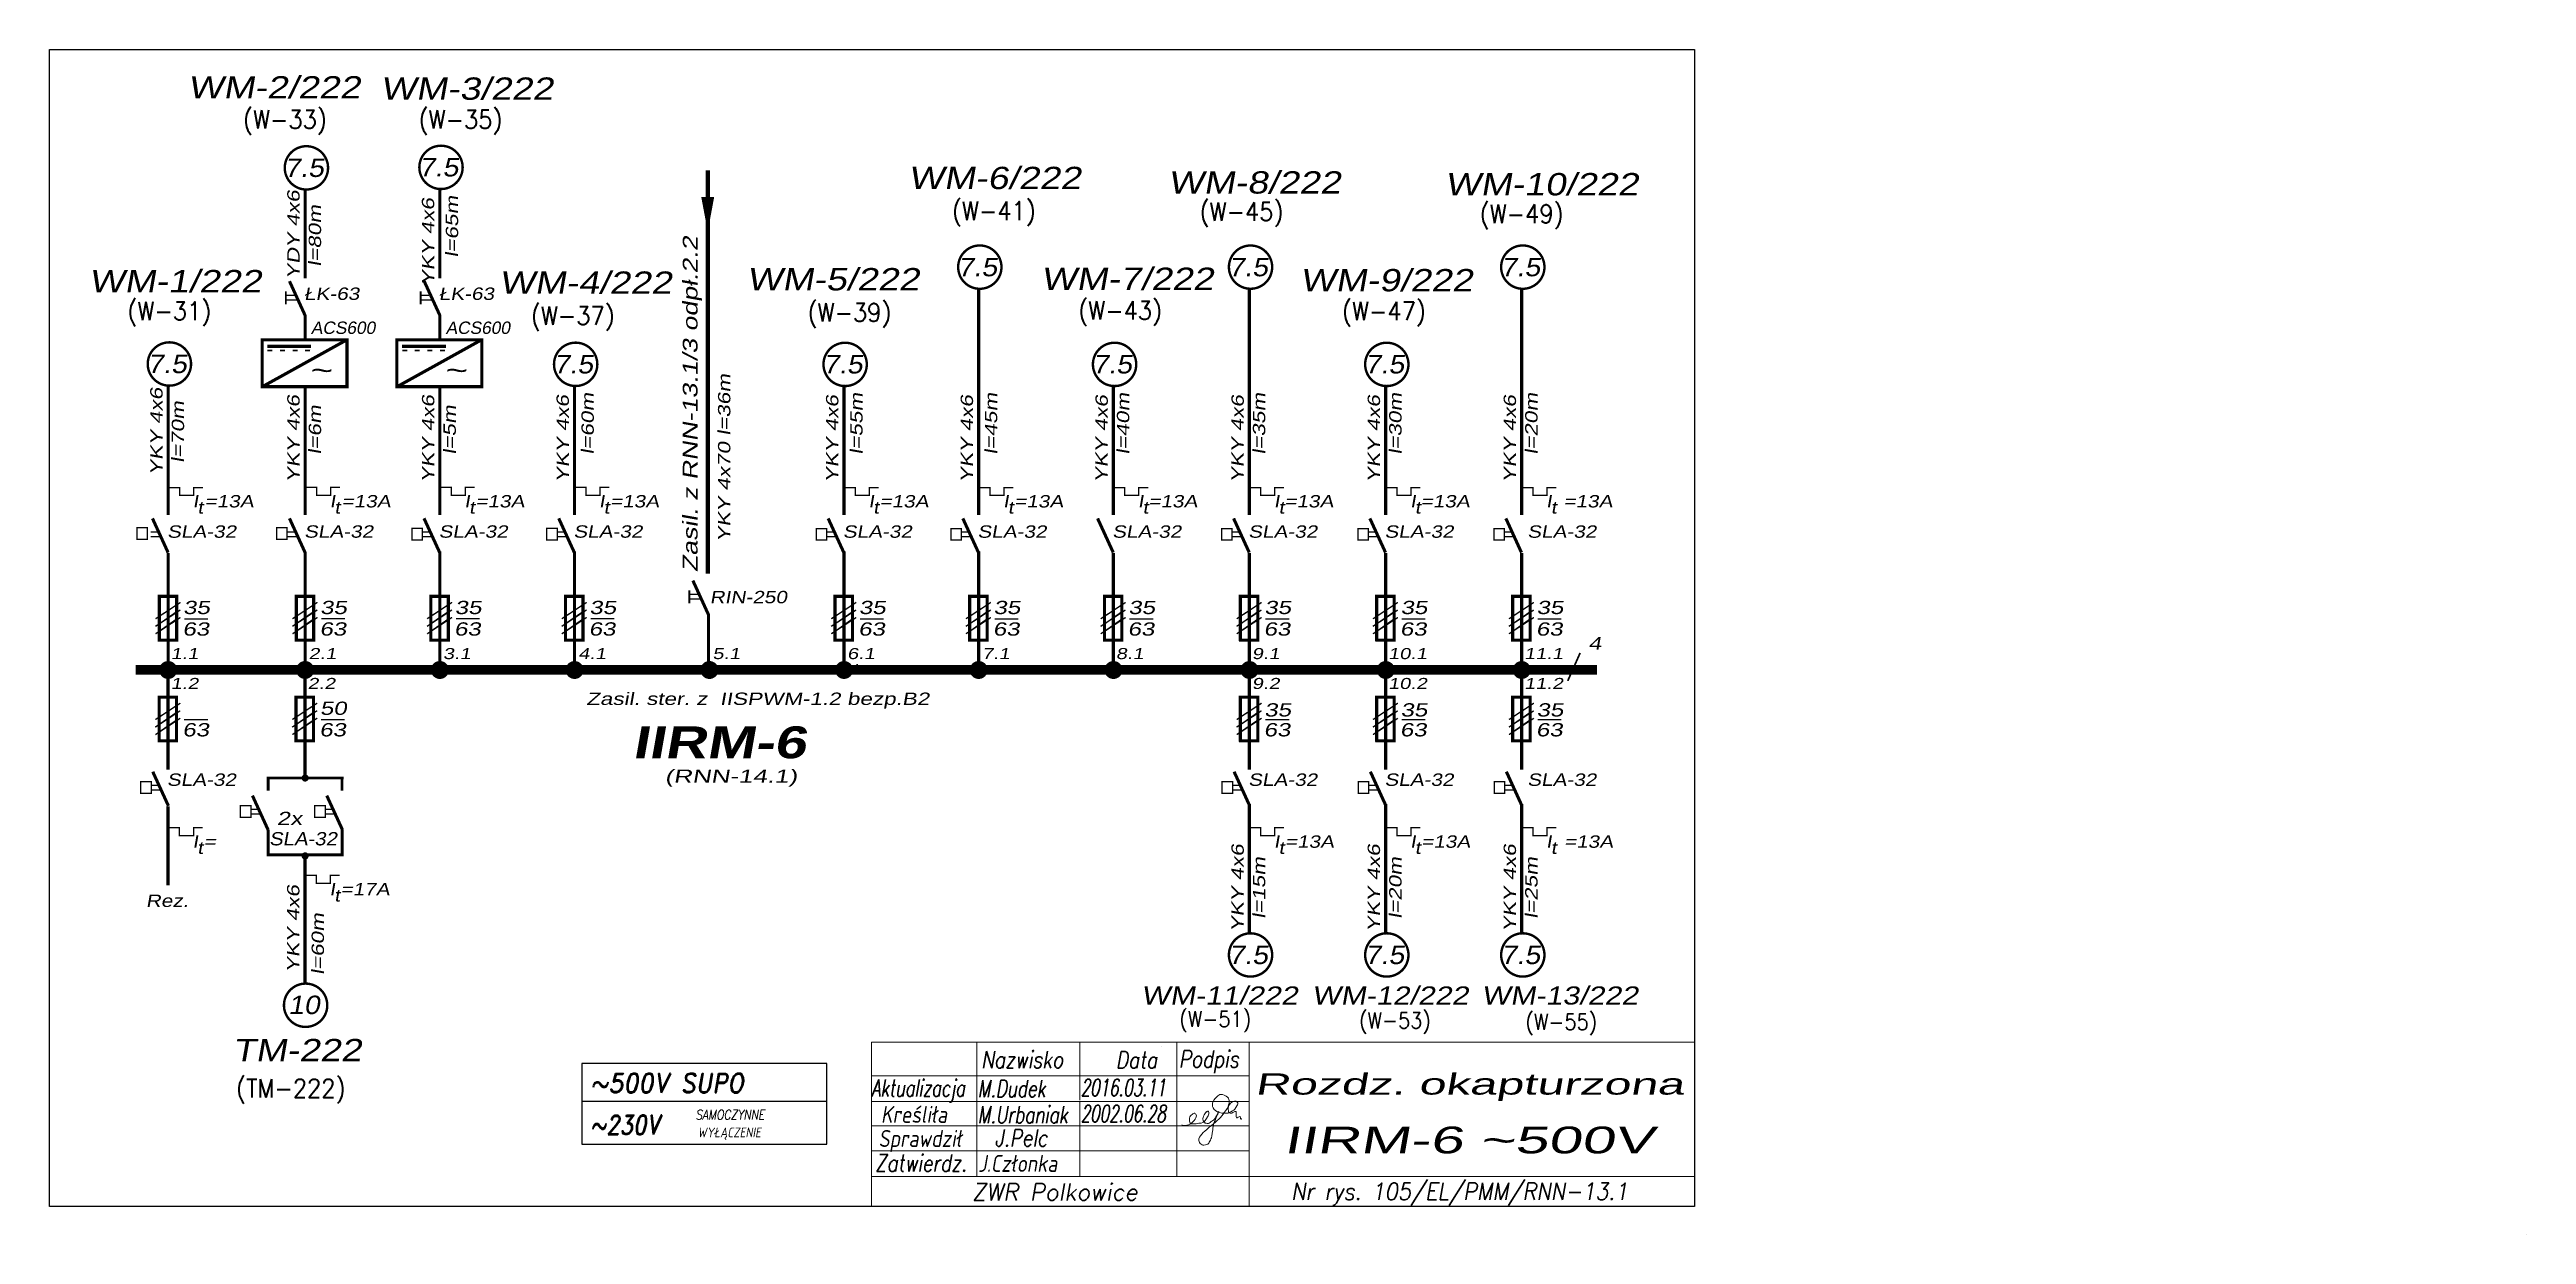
# Model space of a CAD drawing. Extents: x 0 to 444, y 0 to 212.
import ezdxf
from ezdxf.enums import TextEntityAlignment as Align

# ---------------------------------------------------------------- set-up
doc = ezdxf.new("R2010")
doc.units = 0
doc.header["$MEASUREMENT"] = 0
doc.linetypes.add('DASHED2', pattern=[9.525, 6.35, -3.175])
doc.layers.get('0').update_dxf_attribs({"linetype": 'CONTINUOUS'})
doc.layers.add('LINIE', color=4, linetype='CONTINUOUS')
doc.styles.add('ROMAND', font='romand', dxfattribs={"width": 0.8, "oblique": 15, "height": 7})
doc.styles.add('ROMANS', font='romans', dxfattribs={"width": 0.8, "oblique": 15, "height": 3})
doc.styles.get("Standard").update_dxf_attribs({"font": 'txt.shx'})
doc.styles.add('styl1', font='arial.ttf', dxfattribs={"width": 0.8, "oblique": 10, "height": 2.8})
doc.styles.add('styl2', font='arialbd.ttf', dxfattribs={"width": 0.8, "oblique": 10, "height": 2.8})

msp = doc.modelspace()

# ---------------------------------------------------------------- linework, layer by layer
at = {"color": 7}
for p, q in [((22.91, 111.7), (19.48, 109.34)), ((47.48, 111.7), (44.05, 109.35)), ((71.62, 111.7), (68.19, 109.35)), ((95.77, 111.7), (92.34, 109.35)), ((144.1, 111.7), (140.67, 109.34)), ((168.25, 111.7), (164.82, 109.34)), ((192.42, 111.7), (188.99, 109.34)), ((216.81, 111.7), (213.38, 109.34)), ((241.24, 111.7), (237.82, 109.34)), ((265.63, 111.7), (262.2, 109.34)), ((19.51, 108.07), (22.9, 110.44)), ((44.08, 108.07), (47.47, 110.44)), ((68.21, 108.07), (71.61, 110.44)), ((92.37, 108.07), (95.76, 110.44)), ((140.69, 108.07), (144.09, 110.44)), ((164.84, 108.07), (168.24, 110.44)), ((189.01, 108.07), (192.41, 110.44)), ((213.4, 108.07), (216.79, 110.44)), ((237.84, 108.07), (241.23, 110.44)), ((262.23, 108.07), (265.62, 110.44)), ((144.98, 102.14), (144.75, 102.14)), ((22.88, 93.63), (19.45, 91.27)), ((47.44, 93.63), (44.01, 91.28)), ((216.81, 93.63), (213.38, 91.27)), ((241.24, 93.63), (237.82, 91.27)), ((265.63, 93.63), (262.2, 91.27)), ((19.48, 90), (22.87, 92.36)), ((44.04, 90), (47.43, 92.37)), ((213.4, 90), (216.79, 92.36)), ((237.84, 90), (241.23, 92.36)), ((262.23, 90), (265.62, 92.36))]:
    msp.add_line(p, q, dxfattribs=at)
at = {"color": 7, "lineweight": 15}
for p, q in [((166.32, 23.85), (166.32, 34.49)), ((184.78, 34.49), (184.78, 24.11)), ((199.42, 33.68), (199.42, 33.68)), ((202.14, 34.49), (202.14, 10.37)), ((147.39, 28.43), (215.14, 28.43)), ((147.39, 23.85), (215.14, 23.85)), ((184.78, 23.85), (184.78, 10.37)), ((208.59, 23.57), (208.56, 23.25)), ((208.56, 23.25), (208.59, 22.96)), ((208.68, 23.86), (208.59, 23.57)), ((208.59, 22.96), (208.68, 22.69)), ((208.83, 24.07), (208.68, 23.86)), ((208.68, 22.69), (208.86, 22.4)), ((209.03, 24.39), (208.83, 24.07)), ((208.86, 22.4), (209.09, 22.22)), ((209.27, 24.63), (209.03, 24.39)), ((209.09, 22.22), (209.5, 21.93)), ((209.5, 24.86), (209.27, 24.63)), ((209.68, 24.98), (209.5, 24.86)), ((209.91, 25.07), (209.68, 24.98)), ((210.35, 25.07), (209.91, 25.07)), ((210.67, 24.98), (210.35, 25.07)), ((211, 24.8), (210.67, 24.98)), ((210.67, 21.84), (210.94, 22.22)), ((210.94, 22.22), (211.17, 22.57)), ((211.23, 24.63), (211, 24.8)), ((211.17, 22.57), (211.35, 22.96)), ((211.41, 24.45), (211.23, 24.63)), ((211.35, 22.96), (211.46, 23.25)), ((211.41, 22.87), (211.35, 22.66)), ((211.35, 22.66), (211.35, 22.4)), ((211.35, 22.4), (211.41, 22.19)), ((211.52, 24.22), (211.41, 24.45)), ((211.52, 23.13), (211.41, 22.87)), ((211.46, 23.25), (211.58, 23.54)), ((211.58, 24.01), (211.52, 24.22)), ((211.7, 23.34), (211.52, 23.13)), ((211.58, 23.54), (211.58, 24.01)), ((211.82, 23.54), (211.7, 23.34)), ((211.99, 23.69), (211.82, 23.54)), ((212.23, 23.81), (211.99, 23.69)), ((212.17, 22.16), (212.4, 22.31)), ((212.52, 23.89), (212.23, 23.81)), ((212.4, 22.31), (212.58, 22.49)), ((212.78, 23.89), (212.52, 23.89)), ((212.58, 22.49), (212.78, 22.78)), ((212.93, 23.81), (212.78, 23.89)), ((212.78, 22.78), (212.93, 23.04)), ((213.08, 23.63), (212.93, 23.81)), ((212.93, 23.04), (213.02, 23.25)), ((213.02, 23.25), (213.08, 23.42)), ((213.08, 23.42), (213.08, 23.63)), ((147.39, 19.47), (215.19, 19.47)), ((203.05, 19.67), (203.37, 19.56)), ((203.37, 19.56), (203.67, 19.56)), ((203.67, 19.56), (203.96, 19.59)), ((203.96, 19.59), (204.28, 19.67)), ((204.28, 19.67), (204.49, 19.76)), ((204.46, 20.87), (204.43, 20.67)), ((204.43, 20.67), (204.43, 20.44)), ((204.43, 20.44), (204.46, 20.29)), ((204.52, 21.08), (204.46, 20.87)), ((204.46, 20.29), (204.52, 20.11)), ((204.49, 19.76), (204.69, 19.88)), ((204.6, 21.26), (204.52, 21.08)), ((204.52, 20.11), (204.57, 19.94)), ((204.57, 19.94), (204.63, 19.85)), ((204.72, 21.37), (204.6, 21.26)), ((204.63, 19.85), (204.69, 19.85)), ((204.69, 19.88), (204.9, 20.05)), ((204.69, 19.85), (204.78, 19.82)), ((204.9, 21.52), (204.72, 21.37)), ((204.78, 19.82), (204.96, 19.82)), ((205.01, 21.64), (204.9, 21.52)), ((204.9, 20.05), (205.07, 20.23)), ((204.96, 19.82), (205.25, 19.85)), ((205.13, 21.7), (205.01, 21.64)), ((205.07, 20.23), (205.25, 20.44)), ((205.25, 21.72), (205.13, 21.7)), ((205.37, 21.72), (205.25, 21.72)), ((205.25, 20.44), (205.48, 20.7)), ((205.25, 19.85), (205.66, 19.85)), ((205.48, 21.64), (205.37, 21.72)), ((205.57, 21.55), (205.48, 21.64)), ((205.48, 20.7), (205.57, 20.9)), ((205.66, 21.43), (205.57, 21.55)), ((205.57, 20.9), (205.63, 21.08)), ((205.63, 21.08), (205.69, 21.26)), ((205.69, 21.26), (205.66, 21.43)), ((205.66, 19.85), (206.1, 19.94)), ((206.1, 19.94), (206.54, 19.97)), ((206.39, 17.71), (206.63, 17.97)), ((206.54, 19.97), (206.86, 20.05)), ((206.63, 17.97), (206.92, 18.27)), ((206.92, 20.99), (206.86, 20.79)), ((206.86, 20.79), (206.86, 20.61)), ((206.86, 20.61), (206.92, 20.49)), ((206.86, 20.05), (206.98, 20.14)), ((206.98, 21.23), (206.92, 20.99)), ((206.92, 20.49), (206.92, 20.35)), ((206.92, 20.35), (206.98, 20.32)), ((206.92, 18.27), (207.21, 18.53)), ((207.1, 21.43), (206.98, 21.23)), ((206.98, 20.32), (207.04, 20.23)), ((206.98, 20.14), (207.1, 20.23)), ((207.04, 20.23), (207.15, 20.11)), ((207.21, 21.64), (207.1, 21.43)), ((207.1, 20.23), (207.15, 20.32)), ((207.15, 20.32), (207.27, 20.44)), ((207.15, 20.11), (207.27, 19.97)), ((207.33, 21.81), (207.21, 21.64)), ((207.21, 18.53), (207.57, 18.82)), ((207.27, 20.44), (207.51, 20.79)), ((207.27, 19.97), (207.45, 19.94)), ((207.57, 22), (207.33, 21.94)), ((207.45, 21.93), (207.33, 21.81)), ((207.57, 22.02), (207.45, 21.93)), ((207.45, 19.94), (207.62, 19.88)), ((207.51, 20.79), (207.68, 21.08)), ((207.74, 22.08), (207.57, 22)), ((207.68, 22.08), (207.57, 22.02)), ((207.57, 18.82), (207.89, 19.2)), ((207.62, 19.88), (207.86, 19.88)), ((207.8, 22.08), (207.68, 22.08)), ((207.68, 21.08), (207.8, 21.26)), ((207.86, 22.02), (207.8, 22.08)), ((207.8, 21.26), (207.86, 21.46)), ((207.89, 21.93), (207.86, 22.02)), ((207.86, 21.46), (207.89, 21.64)), ((207.86, 19.88), (207.95, 19.97)), ((207.89, 21.64), (207.89, 21.93)), ((207.89, 19.2), (208.18, 19.41)), ((207.95, 19.97), (208.15, 20.05)), ((208.15, 20.05), (208.3, 20.23)), ((208.18, 19.41), (208.42, 19.59)), ((208.3, 20.23), (208.47, 20.32)), ((208.42, 19.59), (208.74, 19.85)), ((208.47, 17.8), (208.42, 17.59)), ((208.47, 20.32), (208.62, 20.41)), ((208.5, 17.97), (208.47, 17.8)), ((208.53, 18.18), (208.5, 17.97)), ((208.59, 18.44), (208.53, 18.18)), ((208.62, 18.74), (208.59, 18.44)), ((208.62, 20.41), (208.77, 20.52)), ((208.65, 19.03), (208.62, 18.74)), ((208.71, 19.38), (208.65, 19.03)), ((208.77, 19.67), (208.71, 19.38)), ((208.74, 19.85), (209.09, 20.14)), ((208.77, 20.52), (208.91, 20.7)), ((208.83, 19.97), (208.77, 19.67)), ((208.91, 20.23), (208.83, 19.97)), ((208.91, 20.7), (209.03, 20.87)), ((209.03, 20.44), (208.91, 20.23)), ((209.03, 20.87), (209.15, 21.08)), ((209.09, 20.61), (209.03, 20.44)), ((209.15, 20.82), (209.09, 20.61)), ((209.09, 20.14), (209.38, 20.41)), ((209.15, 21.08), (209.27, 21.26)), ((209.21, 20.99), (209.15, 20.82)), ((209.32, 21.23), (209.21, 20.99)), ((209.27, 21.26), (209.38, 21.43)), ((209.38, 21.37), (209.32, 21.23)), ((209.38, 21.43), (209.5, 21.55)), ((209.44, 21.55), (209.38, 21.37)), ((209.38, 20.41), (209.73, 20.7)), ((209.5, 21.72), (209.44, 21.55)), ((209.5, 21.93), (209.85, 21.84)), ((209.56, 21.84), (209.5, 21.72)), ((209.5, 21.55), (209.56, 21.72)), ((209.62, 21.93), (209.56, 21.84)), ((209.56, 21.72), (209.62, 21.84)), ((209.62, 21.93), (209.68, 22.02)), ((209.68, 22.02), (209.62, 21.93)), ((209.62, 21.84), (209.62, 21.93)), ((209.68, 22.02), (209.68, 22.08)), ((209.68, 22.08), (209.68, 22.02)), ((209.73, 20.7), (210.03, 20.96)), ((209.85, 21.84), (210.26, 21.72)), ((210.03, 20.96), (210.26, 21.26)), ((210.26, 21.72), (211.05, 21.72)), ((210.26, 21.26), (210.5, 21.55)), ((210.5, 21.55), (210.67, 21.84)), ((211.05, 21.72), (211.35, 21.75)), ((211.35, 21.75), (211.64, 21.84)), ((211.41, 22.19), (211.46, 21.99)), ((211.46, 21.99), (211.58, 21.84)), ((211.58, 21.84), (211.76, 21.75)), ((211.64, 21.84), (211.87, 21.99)), ((211.76, 21.75), (212.05, 21.75)), ((211.87, 21.99), (212.17, 22.16)), ((212.05, 21.75), (212.23, 21.84)), ((212.23, 21.84), (212.58, 22.02)), ((212.58, 22.02), (212.81, 22.02)), ((212.81, 22.02), (212.81, 21.23)), ((212.81, 21.23), (212.84, 21.08)), ((212.84, 21.08), (212.87, 20.99)), ((212.87, 20.99), (212.9, 20.9)), ((212.9, 20.9), (212.99, 20.9)), ((212.99, 20.9), (213.19, 21.05)), ((213.19, 21.05), (213.37, 21.08)), ((213.37, 21.08), (213.49, 21.14)), ((213.49, 21.14), (213.55, 21.14)), ((213.55, 21.14), (213.55, 21.08)), ((213.55, 21.08), (213.6, 20.96)), ((213.6, 20.96), (213.6, 20.82)), ((213.6, 20.82), (213.66, 20.76)), ((213.66, 20.76), (213.66, 20.7)), ((213.66, 20.7), (213.72, 20.67)), ((213.72, 20.7), (213.78, 20.76)), ((213.72, 20.61), (213.72, 20.7)), ((213.72, 20.67), (213.72, 20.61)), ((213.78, 20.76), (213.78, 20.79)), ((147.39, 14.98), (215.09, 14.98)), ((206.1, 16.86), (206.13, 17.15)), ((206.16, 16.65), (206.1, 16.86)), ((206.13, 17.15), (206.22, 17.42)), ((206.25, 16.48), (206.16, 16.65)), ((206.22, 17.42), (206.39, 17.71)), ((206.36, 16.3), (206.25, 16.48)), ((206.51, 16.18), (206.36, 16.3)), ((206.69, 16.07), (206.51, 16.18)), ((206.86, 16.01), (206.69, 16.07)), ((207.04, 16.01), (206.86, 16.01)), ((207.33, 16.07), (207.04, 16.01)), ((207.57, 16.13), (207.33, 16.07)), ((207.74, 16.21), (207.57, 16.13)), ((207.89, 16.36), (207.74, 16.21)), ((207.98, 16.57), (207.89, 16.36)), ((208.09, 16.74), (207.98, 16.57)), ((208.18, 16.92), (208.09, 16.74)), ((208.27, 17.12), (208.18, 16.92)), ((208.36, 17.3), (208.27, 17.12)), ((208.39, 17.47), (208.36, 17.3)), ((208.42, 17.59), (208.39, 17.47)), ((151.01, 5), (151.01, 5)), ((151.01, 5), (151.01, 5))]:
    msp.add_line(p, q, dxfattribs=at)
msp.add_line((95.47, 23.88), (139.4, 23.88))
at = {"color": 7}
for points in [[(0, 5), (0, 212.48), (295, 212.48), (295, 5)], [(95.47, 30.63), (95.47, 16.21), (139.4, 16.21), (139.4, 30.63)]]:
    msp.add_lwpolyline(points, close=True, dxfattribs=at)
for points, const_width in [([(42.18, 191.26, 1), (49.95, 191.26, 1)], 0.432), ([(66.32, 191.35, 1), (74.09, 191.35, 1)], 0.432), ([(162.95, 173.46, 1), (170.72, 173.46, 1)], 0.432), ([(211.51, 173.46, 1), (219.27, 173.46, 1)], 0.432), ([(260.33, 173.46, 1), (268.1, 173.46, 1)], 0.432), ([(17.61, 156.09, 1), (25.38, 156.09, 1)], 0.432), ([(90.47, 156.03, 1), (98.24, 156.03, 1)], 0.432), ([(138.8, 156.02, 1), (146.57, 156.02, 1)], 0.432), ([(187.12, 156.02, 1), (194.89, 156.02, 1)], 0.432), ([(235.94, 156.02, 1), (243.71, 156.02, 1)], 0.432), ([(20.39, 101.22, 1), (22.16, 101.22, 1)], 1.45), ([(44.95, 101.22, 1), (46.72, 101.22, 1)], 1.45), ([(69.12, 101.22, 1), (70.89, 101.22, 1)], 1.45), ([(93.28, 101.22, 1), (95.04, 101.22, 1)], 1.45), ([(117.46, 101.22, 1), (119.23, 101.22, 1)], 1.45), ([(141.61, 101.22, 1), (143.37, 101.22, 1)], 1.45), ([(165.75, 101.22, 1), (167.52, 101.22, 1)], 1.45), ([(189.92, 101.22, 1), (191.69, 101.22, 1)], 1.45), ([(214.31, 101.22, 1), (216.08, 101.22, 1)], 1.45), ([(238.75, 101.22, 1), (240.52, 101.22, 1)], 1.45), ([(263.14, 101.22, 1), (264.91, 101.22, 1)], 1.45), ([(45.48, 81.85, 1), (46.19, 81.85, 1)], 0.579), ([(45.48, 67.88, 1), (46.19, 67.88, 1)], 0.579), ([(211.51, 50.12, 1), (219.27, 50.12, 1)], 0.432), ([(235.94, 50.12, 1), (243.71, 50.12, 1)], 0.432), ([(260.33, 50.12, 1), (268.1, 50.12, 1)], 0.432), ([(42.04, 41.1, 1), (49.81, 41.1, 1)], 0.432)]:
    msp.add_lwpolyline(points, format="xyb", close=True, dxfattribs=dict(at, const_width=const_width))
for points, const_width in [([(118.05, 118.48), (118.05, 190.84)], 0.816), ([(45.85, 171.46), (45.85, 187.27)], 0.563), ([(70.01, 171.46), (70.01, 187.27)], 0.563), ([(166.62, 129.02), (166.62, 169.58)], 0.563), ([(215.17, 129.02), (215.17, 169.58)], 0.563), ([(264, 129.02), (264, 169.58)], 0.563), ([(42.35, 168.4), (43.92, 168.4)], 0.238), ([(44.3, 167.56), (42.35, 167.56)], 0.238), ([(45.85, 160.42), (45.85, 164.89)], 0.563), ([(66.52, 168.4), (68.08, 168.4)], 0.238), ([(68.47, 167.56), (66.52, 167.56)], 0.238), ([(70.01, 160.42), (70.01, 164.89)], 0.563), ([(53.29, 160.41), (38.17, 152.02)], 0.563), ([(77.45, 160.41), (62.33, 152.02)], 0.563), ([(39.04, 159.26), (46.91, 159.26)], 0.563), ([(63.21, 159.26), (71.08, 159.26)], 0.563), ([(21.28, 129.02), (21.28, 152.01)], 0.563), ([(45.85, 129.03), (45.85, 152.02)], 0.563), ([(70.01, 129.03), (70.01, 152.02)], 0.563), ([(94.14, 129.03), (94.14, 152.02)], 0.563), ([(142.47, 129.02), (142.47, 152.01)], 0.563), ([(190.79, 129.02), (190.79, 152.01)], 0.563), ([(239.61, 129.02), (239.61, 152.01)], 0.563), ([(18.16, 125.97), (19.46, 125.97)], 0.238), ([(19.85, 125.14), (18.16, 125.14)], 0.238), ([(42.73, 125.98), (44.03, 125.98)], 0.238), ([(44.42, 125.14), (42.73, 125.14)], 0.238), ([(66.86, 125.98), (68.17, 125.98)], 0.238), ([(68.55, 125.14), (66.86, 125.14)], 0.238), ([(66.87, 125.98), (68.17, 125.98)], 0.238), ([(68.56, 125.14), (66.87, 125.14)], 0.238), ([(91.02, 125.98), (92.32, 125.98)], 0.238), ([(92.71, 125.14), (91.02, 125.14)], 0.238), ([(139.35, 125.97), (140.65, 125.97)], 0.238), ([(141.04, 125.14), (139.35, 125.14)], 0.238), ([(163.5, 125.97), (164.8, 125.97)], 0.238), ([(165.19, 125.14), (163.5, 125.14)], 0.238), ([(212.05, 125.97), (213.36, 125.97)], 0.238), ([(213.75, 125.14), (212.05, 125.14)], 0.238), ([(236.49, 125.97), (237.8, 125.97)], 0.238), ([(238.19, 125.14), (236.49, 125.14)], 0.238), ([(260.88, 125.97), (262.19, 125.97)], 0.238), ([(262.57, 125.14), (260.88, 125.14)], 0.238), ([(21.28, 122.21), (21.28, 118.03)], 0.563), ([(45.85, 122.37), (45.85, 102.26)], 0.563), ([(69.99, 122.47), (69.99, 102.26)], 0.563), ([(94.14, 122.47), (94.14, 102.26)], 0.563), ([(142.47, 122.47), (142.47, 102.25)], 0.563), ([(166.62, 122.47), (166.62, 102.25)], 0.563), ([(190.79, 122.21), (190.79, 118.03)], 0.563), ([(215.17, 122.21), (215.17, 118.03)], 0.563), ([(239.61, 122.21), (239.61, 118.03)], 0.563), ([(264, 122.21), (264, 118.03)], 0.563), ([(21.28, 118.03), (21.28, 102.25)], 0.563), ([(190.79, 118.03), (190.79, 102.25)], 0.563), ([(215.17, 118.03), (215.17, 102.25)], 0.563), ([(239.61, 118.03), (239.61, 102.25)], 0.563), ([(264, 118.03), (264, 102.25)], 0.563), ([(23.45, 111.98), (23.45, 111.98), (18.99, 109.04)], 0.251), ([(23.48, 113.34), (23.48, 113.34), (19.01, 110.4)], 0.251), ([(19.4, 106.58), (22.81, 106.58), (22.81, 114.42), (19.68, 114.42), (19.68, 106.42)], 0.565), ([(48.02, 111.99), (48.02, 111.99), (43.56, 109.05)], 0.251), ([(48.05, 113.35), (48.05, 113.35), (43.58, 110.41)], 0.251), ([(43.97, 106.58), (47.38, 106.58), (47.38, 114.42), (44.25, 114.42), (44.25, 106.42)], 0.565), ([(72.16, 111.99), (72.16, 111.99), (67.7, 109.05)], 0.251), ([(72.19, 113.35), (72.19, 113.35), (67.72, 110.41)], 0.251), ([(68.11, 106.58), (71.52, 106.58), (71.52, 114.42), (68.38, 114.42), (68.38, 106.42)], 0.565), ([(96.31, 111.99), (96.31, 111.99), (91.85, 109.05)], 0.251), ([(96.34, 113.35), (96.34, 113.35), (91.87, 110.41)], 0.251), ([(92.26, 106.58), (95.67, 106.58), (95.67, 114.42), (92.54, 114.42), (92.54, 106.42)], 0.565), ([(114.71, 114.79), (116.27, 114.79)], 0.238), ([(116.66, 113.95), (114.71, 113.95)], 0.238), ([(118.17, 107.39), (118.17, 111.31)], 0.563), ([(144.64, 111.98), (144.64, 111.98), (140.18, 109.04)], 0.251), ([(144.67, 113.34), (144.67, 113.34), (140.2, 110.4)], 0.251), ([(140.59, 106.58), (144, 106.58), (144, 114.42), (140.87, 114.42), (140.87, 106.42)], 0.565), ([(168.79, 111.98), (168.79, 111.98), (164.33, 109.04)], 0.251), ([(168.82, 113.34), (168.82, 113.34), (164.35, 110.4)], 0.251), ([(164.74, 106.58), (168.15, 106.58), (168.15, 114.42), (165.02, 114.42), (165.02, 106.42)], 0.565), ([(192.96, 111.98), (192.96, 111.98), (188.5, 109.04)], 0.251), ([(192.99, 113.34), (192.99, 113.34), (188.52, 110.4)], 0.251), ([(188.91, 106.58), (192.32, 106.58), (192.32, 114.42), (189.19, 114.42), (189.19, 106.42)], 0.565), ([(217.35, 111.98), (217.35, 111.98), (212.88, 109.04)], 0.251), ([(217.37, 113.34), (217.37, 113.34), (212.91, 110.4)], 0.251), ([(213.3, 106.58), (216.71, 106.58), (216.71, 114.42), (213.57, 114.42), (213.57, 106.42)], 0.565), ([(241.79, 111.98), (241.79, 111.98), (237.32, 109.04)], 0.251), ([(241.81, 113.34), (241.81, 113.34), (237.35, 110.4)], 0.251), ([(237.74, 106.58), (241.15, 106.58), (241.15, 114.42), (238.01, 114.42), (238.01, 106.42)], 0.565), ([(266.18, 111.98), (266.18, 111.98), (261.71, 109.04)], 0.251), ([(266.2, 113.34), (266.2, 113.34), (261.74, 110.4)], 0.251), ([(262.12, 106.58), (265.54, 106.58), (265.54, 114.42), (262.4, 114.42), (262.4, 106.42)], 0.565), ([(23.48, 110.64), (23.48, 110.64), (19.01, 107.71)], 0.251), ([(24.16, 110.39), (28.42, 110.39)], 0.238), ([(48.05, 110.65), (48.05, 110.65), (43.58, 107.71)], 0.251), ([(48.73, 110.4), (52.99, 110.4)], 0.238), ([(72.19, 110.65), (72.19, 110.65), (67.72, 107.71)], 0.251), ([(72.87, 110.4), (77.13, 110.4)], 0.238), ([(96.34, 110.65), (96.34, 110.65), (91.87, 107.71)], 0.251), ([(97.02, 110.4), (101.28, 110.4)], 0.238), ([(118.17, 102.24), (118.17, 107.66)], 0.563), ([(144.67, 110.64), (144.67, 110.64), (140.2, 107.71)], 0.251), ([(145.35, 110.39), (149.61, 110.39)], 0.238), ([(168.82, 110.64), (168.82, 110.64), (164.35, 107.71)], 0.251), ([(169.5, 110.39), (173.76, 110.39)], 0.238), ([(192.99, 110.64), (192.99, 110.64), (188.52, 107.71)], 0.251), ([(193.67, 110.39), (197.93, 110.39)], 0.238), ([(217.37, 110.64), (217.37, 110.64), (212.91, 107.71)], 0.251), ([(218.06, 110.39), (222.32, 110.39)], 0.238), ([(241.81, 110.64), (241.81, 110.64), (237.35, 107.71)], 0.251), ([(242.5, 110.39), (246.76, 110.39)], 0.238), ([(266.2, 110.64), (266.2, 110.64), (261.74, 107.71)], 0.251), ([(266.89, 110.39), (271.14, 110.39)], 0.238), ([(15.43, 101.26), (277.51, 101.26)], 1.76), ([(21.25, 100.71), (21.25, 83.37)], 0.563), ([(45.81, 100.71), (45.81, 81.82)], 0.563), ([(144.75, 101.26), (144.98, 101.26)], 1.76), ([(215.17, 100.71), (215.17, 83.37)], 0.563), ([(239.61, 100.71), (239.61, 83.37)], 0.563), ([(264, 100.71), (264, 83.37)], 0.563), ([(23.43, 93.91), (23.43, 93.91), (18.96, 90.97)], 0.251), ([(23.45, 95.27), (23.45, 95.27), (18.99, 92.33)], 0.251), ([(19.37, 88.51), (22.78, 88.51), (22.78, 96.35), (19.65, 96.35), (19.65, 88.34)], 0.565), ([(47.99, 93.92), (47.99, 93.92), (43.52, 90.98)], 0.251), ([(48.01, 95.28), (48.01, 95.28), (43.55, 92.34)], 0.251), ([(43.93, 88.51), (47.35, 88.51), (47.35, 96.35), (44.21, 96.35), (44.21, 88.35)], 0.565), ([(217.35, 93.91), (217.35, 93.91), (212.88, 90.97)], 0.251), ([(217.37, 95.27), (217.37, 95.27), (212.91, 92.33)], 0.251), ([(213.3, 88.51), (216.71, 88.51), (216.71, 96.35), (213.57, 96.35), (213.57, 88.34)], 0.565), ([(241.79, 93.91), (241.79, 93.91), (237.32, 90.97)], 0.251), ([(241.81, 95.27), (241.81, 95.27), (237.35, 92.33)], 0.251), ([(237.74, 88.51), (241.15, 88.51), (241.15, 96.35), (238.01, 96.35), (238.01, 88.34)], 0.565), ([(266.18, 93.91), (266.18, 93.91), (261.71, 90.97)], 0.251), ([(266.2, 95.27), (266.2, 95.27), (261.74, 92.33)], 0.251), ([(262.12, 88.51), (265.54, 88.51), (265.54, 96.35), (262.4, 96.35), (262.4, 88.34)], 0.565), ([(23.45, 92.57), (23.45, 92.57), (18.99, 89.63)], 0.251), ([(24.13, 92.32), (28.39, 92.32)], 0.238), ([(48.01, 92.58), (48.01, 92.58), (43.55, 89.64)], 0.251), ([(48.7, 92.32), (52.95, 92.32)], 0.238), ([(217.37, 92.57), (217.37, 92.57), (212.91, 89.63)], 0.251), ([(218.06, 92.32), (222.32, 92.32)], 0.238), ([(241.81, 92.57), (241.81, 92.57), (237.35, 89.63)], 0.251), ([(242.5, 92.32), (246.76, 92.32)], 0.238), ([(266.2, 92.57), (266.2, 92.57), (261.74, 89.63)], 0.251), ([(266.89, 92.32), (271.14, 92.32)], 0.238), ([(18.22, 80.55), (19.52, 80.55)], 0.238), ([(52.72, 81.85), (38.95, 81.85)], 0.528), ([(39.21, 82.1), (39.21, 79.56)], 0.528), ([(52.45, 79.56), (52.45, 81.85)], 0.528), ([(212.14, 80.55), (213.45, 80.55)], 0.238), ([(236.58, 80.55), (237.89, 80.55)], 0.238), ([(260.97, 80.55), (262.27, 80.55)], 0.238), ([(19.91, 79.71), (18.22, 79.71)], 0.238), ([(21.25, 62.62), (21.25, 76.77)], 0.563), ([(36.09, 76.26), (37.4, 76.26)], 0.238), ([(37.79, 75.42), (36.09, 75.42)], 0.238), ([(49.42, 76.26), (50.73, 76.26)], 0.238), ([(51.12, 75.42), (49.42, 75.42)], 0.238), ([(213.83, 79.71), (212.14, 79.71)], 0.238), ([(215.17, 53.97), (215.17, 77.18)], 0.563), ([(238.27, 79.71), (236.58, 79.71)], 0.238), ([(239.61, 53.97), (239.61, 77.18)], 0.563), ([(262.66, 79.71), (260.97, 79.71)], 0.238), ([(264, 53.97), (264, 77.18)], 0.563), ([(39.21, 72.61), (39.21, 67.88)], 0.528), ([(52.46, 67.88), (52.46, 72.61)], 0.528), ([(52.72, 68.08), (38.95, 68.08)], 0.528), ([(45.81, 44.98), (45.81, 67.97)], 0.563)]:
    msp.add_lwpolyline(points, dxfattribs=dict(at, const_width=const_width))
at = {"linetype": 'DASHED2'}
msp.add_lwpolyline([(118.04, 179.82, 0, 2.32, 0), (118.04, 186.04, 0, 0, 0)], format="xyseb", dxfattribs=at)
for points, const_width in [([(42.38, 169.13), (42.38, 166.76)], 0.352), ([(43.03, 170.94), (45.83, 164.81)], 0.563), ([(66.55, 169.13), (66.55, 166.76)], 0.352), ([(67.19, 170.94), (70, 164.81)], 0.563), ([(21.45, 133.94), (23.33, 133.94), (23.33, 132.54), (25.84, 132.54), (25.84, 133.94), (27.52, 133.94)], 0.238), ([(46.02, 133.95), (47.9, 133.95), (47.9, 132.54), (50.41, 132.54), (50.41, 133.95), (52.09, 133.95)], 0.238), ([(70.16, 133.95), (72.04, 133.95), (72.04, 132.54), (74.55, 132.54), (74.55, 133.95), (76.23, 133.95)], 0.238), ([(94.31, 133.95), (96.19, 133.95), (96.19, 132.54), (98.7, 132.54), (98.7, 133.95), (100.38, 133.95)], 0.238), ([(142.64, 133.94), (144.52, 133.94), (144.52, 132.54), (147.03, 132.54), (147.03, 133.94), (148.71, 133.94)], 0.238), ([(166.79, 133.94), (168.67, 133.94), (168.67, 132.54), (171.18, 132.54), (171.18, 133.94), (172.86, 133.94)], 0.238), ([(190.96, 133.94), (192.84, 133.94), (192.84, 132.54), (195.35, 132.54), (195.35, 133.94), (197.03, 133.94)], 0.238), ([(215.35, 133.94), (217.23, 133.94), (217.23, 132.54), (219.74, 132.54), (219.74, 133.94), (221.41, 133.94)], 0.238), ([(239.79, 133.94), (241.67, 133.94), (241.67, 132.54), (244.18, 132.54), (244.18, 133.94), (245.85, 133.94)], 0.238), ([(264.18, 133.94), (266.06, 133.94), (266.06, 132.54), (268.57, 132.54), (268.57, 133.94), (270.24, 133.94)], 0.238), ([(18.46, 128.4), (21.26, 122.27)], 0.563), ([(43.03, 128.41), (45.83, 122.28)], 0.563), ([(67.16, 128.41), (69.97, 122.28)], 0.563), ([(91.32, 128.41), (94.12, 122.28)], 0.563), ([(139.64, 128.4), (142.45, 122.27)], 0.563), ([(163.79, 128.4), (166.6, 122.27)], 0.563), ([(187.96, 128.4), (190.77, 122.27)], 0.563), ([(212.35, 128.4), (215.16, 122.27)], 0.563), ([(236.79, 128.4), (239.6, 122.27)], 0.563), ([(261.18, 128.4), (263.98, 122.27)], 0.563), ([(114.74, 115.52), (114.74, 113.15)], 0.352), ([(115.38, 117.25), (118.18, 111.12)], 0.563), ([(18.51, 82.98), (21.32, 76.85)], 0.563), ([(212.44, 82.98), (215.24, 76.85)], 0.563), ([(236.88, 82.98), (239.68, 76.85)], 0.563), ([(261.27, 82.98), (264.07, 76.85)], 0.563), ([(36.39, 78.69), (39.19, 72.56)], 0.563), ([(49.72, 78.69), (52.53, 72.56)], 0.563), ([(21.43, 72.92), (23.3, 72.92), (23.3, 71.52), (25.82, 71.52), (25.82, 72.92), (27.49, 72.92)], 0.238), ([(215.35, 72.92), (217.23, 72.92), (217.23, 71.52), (219.74, 71.52), (219.74, 72.92), (221.41, 72.92)], 0.238), ([(239.79, 72.92), (241.67, 72.92), (241.67, 71.52), (244.18, 71.52), (244.18, 72.92), (245.85, 72.92)], 0.238), ([(264.18, 72.92), (266.06, 72.92), (266.06, 71.52), (268.57, 71.52), (268.57, 72.92), (270.24, 72.92)], 0.238), ([(45.99, 64.38), (47.87, 64.38), (47.87, 62.98), (50.38, 62.98), (50.38, 64.38), (52.05, 64.38)], 0.238)]:
    msp.add_lwpolyline(points, dxfattribs=dict(const_width=const_width))
at = {"color": 7}
for points, const_width in [([(38.13, 152.02), (38.13, 160.42), (53.35, 160.42), (53.35, 152.02)], 0.563), ([(62.29, 152.02), (62.29, 160.42), (77.52, 160.42), (77.52, 152.02)], 0.563), ([(17.56, 126.74), (17.56, 124.67), (15.69, 124.67), (15.69, 126.74)], 0.238), ([(42.61, 126.75), (42.61, 124.67), (40.74, 124.67), (40.74, 126.75)], 0.238), ([(66.88, 126.6), (66.88, 124.52), (65.01, 124.52), (65.01, 126.6)], 0.238), ([(66.88, 126.6), (66.88, 124.52), (65.01, 124.52), (65.01, 126.6)], 0.238), ([(91.04, 126.6), (91.04, 124.52), (89.17, 124.52), (89.17, 126.6)], 0.238), ([(139.37, 126.59), (139.37, 124.51), (137.5, 124.51), (137.5, 126.59)], 0.238), ([(163.52, 126.59), (163.52, 124.51), (161.65, 124.51), (161.65, 126.59)], 0.238), ([(212.07, 126.59), (212.07, 124.51), (210.2, 124.51), (210.2, 126.59)], 0.238), ([(236.51, 126.59), (236.51, 124.51), (234.64, 124.51), (234.64, 126.59)], 0.238), ([(260.9, 126.59), (260.9, 124.51), (259.03, 124.51), (259.03, 126.59)], 0.238), ([(18.24, 81.17), (18.24, 79.09), (16.37, 79.09), (16.37, 81.17)], 0.238), ([(212.16, 81.17), (212.16, 79.09), (210.29, 79.09), (210.29, 81.17)], 0.238), ([(236.6, 81.17), (236.6, 79.09), (234.73, 79.09), (234.73, 81.17)], 0.238), ([(260.99, 81.17), (260.99, 79.09), (259.12, 79.09), (259.12, 81.17)], 0.238), ([(36.11, 76.88), (36.11, 74.8), (34.24, 74.8), (34.24, 76.88)], 0.238), ([(49.44, 76.88), (49.44, 74.8), (47.57, 74.8), (47.57, 76.88)], 0.238)]:
    msp.add_lwpolyline(points, close=True, dxfattribs=dict(at, const_width=const_width))
at = {"linetype": 'DASHED2', "const_width": 0.32}
msp.add_lwpolyline([(274.5, 104.28), (272.28, 99.28)], dxfattribs=at)
at = {"color": 7}
for points in [[(48.96, 160.18), (50.35, 160.41), (48.96, 160.63)], [(73.12, 160.18), (74.51, 160.41), (73.12, 160.63)]]:
    msp.add_solid(points, dxfattribs=at)
at = {"layer": 'LINIE', "color": 7, "lineweight": 15}
for p, q in [((147.39, 34.49), (295, 34.49)), ((147.39, 34.49), (147.39, 5)), ((215.14, 34.46), (215.14, 4.97)), ((295, 34.49), (295, 5)), ((166.32, 23.85), (166.32, 10.37)), ((147.39, 10.37), (295.1, 10.37)), ((147.39, 5), (295, 5)), ((295, 5), (151, 5)), ((151, 5), (151, 5))]:
    msp.add_line(p, q, dxfattribs=at)
at = {"layer": 'LINIE', "color": 7}
msp.add_line((444.21, 0), (444.21, 0), dxfattribs=at)

# ---------------------------------------------------------------- texts
at = {"color": 6, "style": 'styl1', "oblique": 10, "width": 1.2}
for s, height, p in [('WM-2/222', 4, (24.81, 203.7)), ('WM-3/222', 4, (59.37, 203.47)), ('WM-6/222', 4, (154.04, 187.45)), ('WM-8/222', 4, (200.62, 186.65)), ('WM-10/222', 4, (250.28, 186.33)), ('WM-5/222', 4, (125.06, 169.29)), ('WM-7/222', 4, (177.82, 169.37)), ('WM-9/222', 4, (224.29, 169.12)), ('WM-1/222', 4, (7.08, 168.95)), ('WM-4/222', 4, (80.65, 168.68)), ('WM-11/222', 3.24, (195.79, 41.23)), ('WM-12/222', 3.24, (226.4, 41.23)), ('WM-13/222', 3.24, (256.83, 41.23)), ('TM-222', 4, (32.83, 31.06))]:
    msp.add_text(s, height=height, dxfattribs=at).set_placement(p)
at = {"color": 7, "lineweight": 30, "width": 0.9}
for s, height, p in [('(W-33)', 3.3, (34.7, 198.3)), ('(W-35)', 3.3, (66.19, 198.3)), ('(W-41)', 3.3, (161.83, 181.9)), ('(W-45)', 3.3, (206.26, 181.77)), ('(W-49)', 3.3, (256.49, 181.37)), ('(W-31)', 3.3, (13.97, 163.95)), ('(W-37)', 3.3, (86.32, 163.12)), ('(W-39)', 3.3, (135.94, 163.69)), ('(W-43)', 3.3, (184.48, 164.04)), ('(W-47)', 3.3, (231.79, 163.93)), ('(W-51)', 2.835, (202.62, 37.21)), ('(W-53)', 2.835, (234.84, 36.95)), ('(W-55)', 2.835, (264.68, 36.7)), ('(TM-222)', 3.3, (33.46, 24.57))]:
    msp.add_text(s, height=height, dxfattribs=at).set_placement(p)
at = {"color": 7}
for s, height, style, oblique, width, p in [('7.5', 3.3, 'styl1', 10, 1.1, (42.12, 189.63)), ('7.5', 3.3, 'styl1', 10, 1.1, (66.25, 189.72)), ('7.5', 3.3, 'styl1', 10, 1.1, (162.88, 171.82)), ('7.5', 3.3, 'styl1', 10, 1.1, (211.44, 171.82)), ('7.5', 3.3, 'styl1', 10, 1.1, (260.27, 171.82)), ('ŁK-63', 2.218, 'styl1', 10, 1.2, (45.65, 167.58)), ('ŁK-63', 2.218, 'styl1', 10, 1.2, (69.81, 167.58)), ('7.5', 3.3, 'styl1', 10, 1.1, (17.55, 154.45)), ('7.5', 3.3, 'styl1', 10, 1.1, (90.41, 154.39)), ('7.5', 3.3, 'styl1', 10, 1.1, (138.74, 154.39)), ('7.5', 3.3, 'styl1', 10, 1.1, (187.05, 154.39)), ('7.5', 3.3, 'styl1', 10, 1.1, (235.88, 154.39)), ('~', 3.52, 'styl1', 1, 1.4, (46.82, 153.24)), ('~', 3.52, 'styl1', 1, 1.4, (70.99, 153.24)), ('I', 2.22, 'styl1', 10, 1.2, (25.65, 130.38)), ('t', 2.22, 'styl1', 10, 1.2, (26.5, 129.26)), ('=13A', 2.218, 'styl1', 10, 1.2, (27.82, 130.37)), ('I', 2.22, 'styl1', 10, 1.2, (50.22, 130.38)), ('t', 2.22, 'styl1', 10, 1.2, (51.07, 129.26)), ('=13A', 2.218, 'styl1', 10, 1.2, (52.39, 130.37)), ('I', 2.22, 'styl1', 10, 1.2, (74.36, 130.38)), ('t', 2.22, 'styl1', 10, 1.2, (75.21, 129.26)), ('=13A', 2.218, 'styl1', 10, 1.2, (76.39, 130.37)), ('I', 2.22, 'styl1', 10, 1.2, (98.51, 130.38)), ('t', 2.22, 'styl1', 10, 1.2, (99.36, 129.26)), ('=13A', 2.218, 'styl1', 10, 1.2, (100.54, 130.37)), ('I', 2.22, 'styl1', 10, 1.2, (146.84, 130.38)), ('t', 2.22, 'styl1', 10, 1.2, (147.69, 129.26)), ('=13A', 2.218, 'styl1', 10, 1.2, (148.87, 130.36)), ('I', 2.22, 'styl1', 10, 1.2, (170.99, 130.38)), ('t', 2.22, 'styl1', 10, 1.2, (171.84, 129.26)), ('=13A', 2.218, 'styl1', 10, 1.2, (173.02, 130.36)), ('I', 2.22, 'styl1', 10, 1.2, (195.16, 130.38)), ('t', 2.22, 'styl1', 10, 1.2, (196.01, 129.26)), ('=13A', 2.218, 'styl1', 10, 1.2, (197.08, 130.37)), ('I', 2.22, 'styl1', 10, 1.2, (219.55, 130.38)), ('t', 2.22, 'styl1', 10, 1.2, (220.4, 129.26)), ('=13A', 2.218, 'styl1', 10, 1.2, (221.47, 130.37)), ('I', 2.22, 'styl1', 10, 1.2, (243.99, 130.38)), ('t', 2.22, 'styl1', 10, 1.2, (244.84, 129.26)), ('=13A', 2.218, 'styl1', 10, 1.2, (245.91, 130.37)), ('I', 2.22, 'styl1', 10, 1.2, (268.37, 130.38)), ('t', 2.22, 'styl1', 10, 1.2, (269.23, 129.26)), ('=13A', 2.218, 'styl1', 10, 1.2, (271.52, 130.37)), ('SLA-32', 2.218, 'styl1', 10, 1.2, (21.08, 124.93)), ('SLA-32', 2.218, 'styl1', 10, 1.2, (45.65, 124.94)), ('SLA-32', 2.218, 'styl1', 10, 1.2, (69.78, 124.94)), ('SLA-32', 2.218, 'styl1', 10, 1.2, (93.94, 124.94)), ('SLA-32', 2.218, 'styl1', 10, 1.2, (142.27, 124.93)), ('SLA-32', 2.218, 'styl1', 10, 1.2, (166.41, 124.93)), ('SLA-32', 2.218, 'styl1', 10, 1.2, (190.58, 124.93)), ('SLA-32', 2.218, 'styl1', 10, 1.2, (214.97, 124.93)), ('SLA-32', 2.218, 'styl1', 10, 1.2, (239.41, 124.93)), ('SLA-32', 2.218, 'styl1', 10, 1.2, (265.02, 124.93)), ('35', 2.376, 'styl1', 10, 1.3, (23.96, 111.24)), ('35', 2.376, 'styl1', 10, 1.3, (48.53, 111.24)), ('35', 2.376, 'styl1', 10, 1.3, (72.67, 111.24)), ('35', 2.376, 'styl1', 10, 1.3, (96.82, 111.24)), ('RIN-250', 2.218, 'styl1', 10, 1.2, (118.41, 113.18)), ('35', 2.376, 'styl1', 10, 1.3, (145.15, 111.24)), ('35', 2.376, 'styl1', 10, 1.3, (169.3, 111.24)), ('35', 2.376, 'styl1', 10, 1.3, (193.47, 111.24)), ('35', 2.376, 'styl1', 10, 1.3, (217.86, 111.24)), ('35', 2.376, 'styl1', 10, 1.3, (242.3, 111.24)), ('35', 2.376, 'styl1', 10, 1.3, (266.69, 111.24)), ('63', 2.376, 'styl1', 10, 1.3, (23.84, 107.38)), ('63', 2.376, 'styl1', 10, 1.3, (48.42, 107.39)), ('63', 2.376, 'styl1', 10, 1.3, (72.55, 107.39)), ('63', 2.376, 'styl1', 10, 1.3, (96.7, 107.39)), ('63', 2.376, 'styl1', 10, 1.3, (145.03, 107.38)), ('63', 2.376, 'styl1', 10, 1.3, (169.18, 107.38)), ('63', 2.376, 'styl1', 10, 1.3, (193.35, 107.38)), ('63', 2.376, 'styl1', 10, 1.3, (217.74, 107.38)), ('63', 2.376, 'styl1', 10, 1.3, (242.18, 107.38)), ('63', 2.376, 'styl1', 10, 1.3, (266.57, 107.38)), ('4', 2.3, 'styl1', 10, 1.3, (275.98, 104.84)), ('1.1', 1.98, 'styl1', 10, 1.3, (21.73, 103.17)), ('2.1', 1.98, 'styl1', 10, 1.3, (46.46, 103.17)), ('3.1', 1.98, 'styl1', 10, 1.3, (70.56, 103.17)), ('4.1', 1.98, 'styl1', 10, 1.3, (94.83, 103.17)), ('5.1', 1.98, 'styl1', 10, 1.3, (118.89, 103.17)), ('6.1', 1.98, 'styl1', 10, 1.3, (143.04, 103.17)), ('7.1', 1.98, 'styl1', 10, 1.3, (167.22, 103.17)), ('8.1', 1.98, 'styl1', 10, 1.3, (191.24, 103.17)), ('9.1', 1.98, 'styl1', 10, 1.3, (215.63, 103.17)), ('10.1', 1.98, 'styl1', 10, 1.3, (240.07, 103.17)), ('11.1', 1.98, 'styl1', 10, 1.3, (264.46, 103.17)), ('1.2', 1.98, 'styl1', 10, 1.3, (21.73, 97.81)), ('2.2', 1.98, 'styl1', 10, 1.3, (46.27, 97.81)), ('9.2', 1.98, 'styl1', 10, 1.3, (215.63, 97.81)), ('10.2', 1.98, 'styl1', 10, 1.3, (240.07, 97.81)), ('11.2', 1.98, 'styl1', 10, 1.3, (264.46, 97.81)), ('50', 2.376, 'styl1', 10, 1.3, (48.5, 93.17)), ('Zasil. ster. z  IISPWM-1.2 bezp.B2', 2.2176, 'styl1', 10, 1.3, (96.26, 94.95)), ('35', 2.376, 'styl1', 10, 1.3, (217.86, 92.88)), ('35', 2.376, 'styl1', 10, 1.3, (242.3, 92.88)), ('35', 2.376, 'styl1', 10, 1.3, (266.69, 92.88)), ('63', 2.376, 'styl1', 10, 1.3, (23.82, 89.31)), ('63', 2.376, 'styl1', 10, 1.3, (48.38, 89.31)), ('IIRM-6', 5.72, 'styl2', 10, 1.3, (104.49, 85.39)), ('63', 2.376, 'styl1', 10, 1.3, (217.74, 89.31)), ('63', 2.376, 'styl1', 10, 1.3, (242.18, 89.31)), ('63', 2.376, 'styl1', 10, 1.3, (266.57, 89.31)), ('SLA-32', 2.218, 'styl1', 10, 1.2, (21.05, 80.44)), ('(RNN-14.1)', 2.376, 'styl1', 10, 1.4, (110.34, 80.99)), ('SLA-32', 2.218, 'styl1', 10, 1.2, (214.97, 80.44)), ('SLA-32', 2.218, 'styl1', 10, 1.2, (239.41, 80.44)), ('SLA-32', 2.218, 'styl1', 10, 1.2, (265.02, 80.44)), ('2x', 2.376, 'styl1', 10, 1.3, (40.75, 73.41)), ('I', 2.22, 'styl1', 10, 1.2, (25.62, 69.36)), ('SLA-32', 2.376, 'styl1', 10, 1.1, (39.38, 69.77)), ('I', 2.22, 'styl1', 10, 1.2, (219.55, 69.36)), ('=13A', 2.218, 'styl1', 10, 1.2, (221.57, 69.34)), ('I', 2.22, 'styl1', 10, 1.2, (243.99, 69.36)), ('=13A', 2.218, 'styl1', 10, 1.2, (246.01, 69.34)), ('I', 2.22, 'styl1', 10, 1.2, (268.37, 69.36)), ('=13A', 2.218, 'styl1', 10, 1.2, (271.63, 69.34)), ('t', 2.22, 'styl1', 10, 1.2, (26.48, 68.24)), ('=', 2.22, 'styl1', 10, 1.2, (27.65, 69.34)), ('t', 2.22, 'styl1', 10, 1.2, (220.4, 68.24)), ('t', 2.22, 'styl1', 10, 1.2, (244.84, 68.24)), ('t', 2.22, 'styl1', 10, 1.2, (269.23, 68.24)), ('I', 2.22, 'styl1', 10, 1.2, (50.18, 60.82)), ('=17A', 2.218, 'styl1', 10, 1.2, (52.21, 60.8)), ('Rez.', 2.218, 'styl1', 10, 1.2, (17.28, 58.73)), ('t', 2.22, 'styl1', 10, 1.2, (51.04, 59.7)), ('7.5', 3.3, 'styl1', 10, 1.1, (211.44, 48.48)), ('7.5', 3.3, 'styl1', 10, 1.1, (235.88, 48.48)), ('7.5', 3.3, 'styl1', 10, 1.1, (260.27, 48.48)), ('10', 3.3, 'styl1', 10, 1.1, (42.79, 39.52)), ('~500V SUPO', 3.5, 'ROMAND', 10, 0.9, (96.97, 25.39)), ('SAMOCZYNNE', 1.75, 'ROMAND', 10, 0.8, (115.85, 20.59)), ('~230V', 3.5, 'ROMAND', 10, 0.8, (96.97, 17.9)), ('WYŁĄCZENIE', 1.75, 'ROMAND', 10, 0.8, (116.24, 17.42))]:
    msp.add_text(s, height=height, dxfattribs=dict(at, style=style, oblique=oblique, width=width)).set_placement(p)
at = {"color": 7, "style": 'styl1', "oblique": 10, "width": 1.3}
for s, height, p in [('YDY 4x6', 2.218, (44.85, 171.33)), ('l=80m', 2.218, (48.7, 173.53)), ('YKY 4x6', 2.218, (68.99, 170.17)), ('l=65m', 2.218, (73.28, 175.17)), ('Zasil. z RNN-13.1/3 odpł.2.2', 2.64, (116.21, 118.77)), ('YKY 4x6', 2.218, (20.28, 136.15)), ('YKY 4x70 l=36m', 2.2176, (122.1, 124.2)), ('l=70m', 2.218, (24.13, 138.35)), ('YKY 4x6', 2.218, (44.85, 134.85)), ('l=6m', 2.218, (48.7, 139.84)), ('YKY 4x6', 2.218, (69.01, 134.85)), ('l=5m', 2.218, (72.87, 139.84)), ('YKY 4x6', 2.218, (93.14, 134.85)), ('l=60m', 2.218, (97.61, 139.84)), ('YKY 4x6', 2.218, (141.47, 134.84)), ('l=55m', 2.218, (145.81, 139.84)), ('YKY 4x6', 2.218, (165.62, 134.84)), ('l=45m', 2.218, (169.96, 139.84)), ('YKY 4x6', 2.218, (189.79, 134.84)), ('l=40m', 2.218, (193.64, 139.84)), ('YKY 4x6', 2.218, (214.18, 134.84)), ('l=35m', 2.218, (218.03, 139.84)), ('YKY 4x6', 2.218, (238.61, 134.84)), ('l=30m', 2.218, (242.47, 139.84)), ('YKY 4x6', 2.218, (263, 134.84)), ('l=20m', 2.218, (266.86, 139.84)), ('YKY 4x6', 2.218, (214.18, 54.29)), ('l=15m', 2.218, (218.03, 56.6)), ('YKY 4x6', 2.218, (238.61, 54.29)), ('l=20m', 2.218, (242.47, 56.6)), ('YKY 4x6', 2.218, (263, 54.29)), ('l=25m', 2.218, (266.86, 56.6)), ('YKY 4x6', 2.218, (44.81, 46.99)), ('l=60m', 2.218, (49.22, 46.54))]:
    msp.add_text(s, height=height, rotation=90, dxfattribs=at).set_placement(p)
at = {"color": 7, "style": 'styl1'}
for s, height, oblique, p in [('ACS600', 2.218, 10, (46.87, 161.48)), ('ACS600', 2.218, 10, (71.04, 161.48)), ('- - - - ', 2.64, 1, (38.9, 157.51)), ('- - - - ', 2.64, 1, (63.07, 157.51))]:
    msp.add_text(s, height=height, dxfattribs=dict(at, oblique=oblique)).set_placement(p)
at = {"color": 7, "lineweight": 15, "oblique": 10}
for s, height, style, width, p in [('Nazwisko', 3.04, 'ROMANS', 0.8, (167.09, 29.84)), ('Data', 3.04, 'ROMANS', 0.8, (191.25, 29.79)), ('Podpis', 3.04, 'ROMANS', 0.8, (202.54, 29.94)), ('Aktualizacja', 3.04, 'ROMANS', 0.7, (147.38, 24.73)), ('M.Dudek', 3.04, 'ROMANS', 0.73, (166.46, 24.64)), ('2016.03.11', 3.04, 'ROMANS', 0.65, (184.94, 24.82)), ('Kreśliła', 3.04, 'ROMANS', 0.8, (149.11, 20.01)), ('M.Urbaniak', 3.04, 'ROMANS', 0.73, (166.46, 19.97)), ('2002.06.28', 3.04, 'ROMANS', 0.65, (184.94, 20.15)), ('Sprawdził', 3.04, 'ROMANS', 0.8, (148.66, 15.69)), ('J.Pelc', 3.04, 'ROMANS', 0.8, (169.49, 15.78)), ('IIRM-6 ~500V', 4.8, 'styl1', 1.6, (221.3, 14.54)), ('Zatwierdz.', 3.04, 'ROMANS', 0.8, (148.05, 11.29)), ('J.Członka', 3.04, 'ROMANS', 0.8, (166.54, 11.22)), (' Nr rys. 105/EL/PMM/RNN-13.1', 3.04, 'ROMANS', 0.9, (220.81, 6.21))]:
    msp.add_text(s, height=height, dxfattribs=dict(at, style=style, width=width)).set_placement(p)
at = {"color": 7, "lineweight": 15, "style": 'styl1', "oblique": 10, "width": 1.628539}
msp.add_text('Rozdz. okapturzona', height=3.8, dxfattribs=at).set_placement((216.17, 25.08), (293.06, 25.08), align=Align.FIT)
at = {"color": 7, "lineweight": 15, "style": 'ROMANS', "oblique": 10}
msp.add_text('ZWR Polkowice', height=3, dxfattribs=at).set_placement((165.42, 6.11))

doc.saveas('drawing.dxf')
